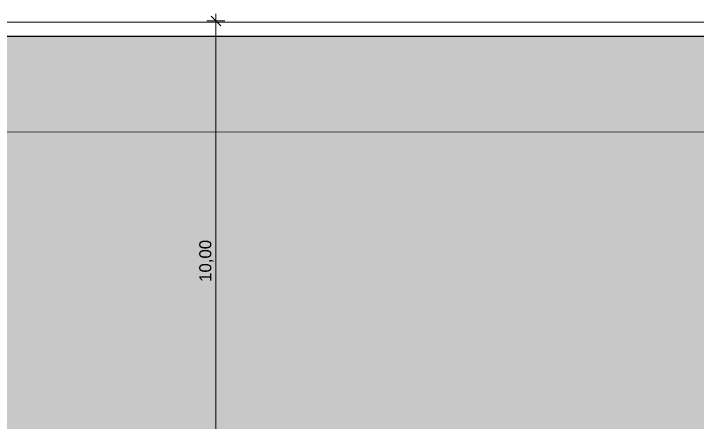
# Model space of a CAD drawing. Header units: millimetres. Extents: x 141848 to 1648660, y -821378 to -151356.
# Drawn here: x 380055 to 394282, y -171758 to -163261 of the extents above; entities that cross this region are included whole.
import ezdxf

# ---------------------------------------------------------------- set-up
doc = ezdxf.new("R2010")
doc.units = ezdxf.units.MM
doc.header["$MEASUREMENT"] = 0
for name, color, linetype in [('Cotations - 1_100', 7, 'Continuous'), ('Divers - Dessin général', 7, 'Continuous'), ('TopoAlt', 7, 'Continuous')]:
    doc.layers.add(name, color=color, linetype=linetype)
doc.styles.add('STYLE_GENERE_2', font='')
doc.styles.get('STYLE_GENERE_2').set_extended_font_data('Arial')
doc.dimstyles.new('STYLE_GENERE__2', dxfattribs={"dimtxt": 250, "dimasz": 190, "dimexe": 1.25, "dimexo": 0.625, "dimgap": 0, "dimtad": 1, "dimlfac": 0.001, "dimtxsty": 'STYLE_GENERE_2', "dimblk": 'ARROWHEAD_6', "dimblk1": 'ARROWHEAD_6', "dimblk2": 'ARROWHEAD_6', "dimcen": 2.5, "dimse1": 1, "dimse2": 1, "dimclrd": 7, "dimclre": 7, "dimclrt": 7, "dimazin": 3, "dimtfac": 1, "dimtmove": 0, "dimatfit": 3})

# ---------------------------------------------------------------- blocks, each defined once
blk = doc.blocks.new('Dalle_31_2', base_point=(360548, -295063))
at = {"linetype": 'Continuous', "lineweight": 0, "true_color": 0x6f6f6f}
h = blk.add_hatch(color=8, dxfattribs=at)
h.paths.add_polyline_path([(360548, -295063), (487920, -293827), (487920, -270903), (487463, -270903), (472886, -271041), (472886, -271062, 0.001346), (472886, -271073), (472897, -273095, -0.414214), (470908, -275106), (462184, -275106, -0.005189), (462131, -275116), (454148, -275196), (438771, -275253, -0.386553), (436573, -273475, -0.025189), (436562, -273329), (436569, -267730, -0.098562), (436800, -266944), (436817, -266952, -0.258849), (438655, -265606), (438653, -265587), (439337, -265587), (439337, -265687), (439337, -270687), (469237, -270687), (469237, -265687), (470908, -265687), (472605, -265687), (472605, -163738), (371863, -163738), (371863, -271041), (371883, -271041), (371883, -272001), (371883, -272001, -0.409427), (367883, -275935), (360548, -275935)])
h.paths.add_polyline_path([(377135, -260640), (373845, -260640), (373845, -248365), (373845, -243090), (373845, -242190), (377135, -242190)], flags=0)
h.paths.add_polyline_path([(380203, -193811), (380203, -171996), (431506, -171996), (464310, -171996), (464310, -262266), (464310, -262366), (438594, -262351), (437926, -262351), (436550, -262351), (436550, -189811), (412055, -189811), (412055, -201781), (412055, -204496), (415454, -204496), (415454, -208496), (415454, -218296), (405655, -218296), (405655, -222496), (415475, -222496), (415475, -260811), (380203, -260811), (380203, -230016)], flags=0)
h.paths.add_polyline_path([(381437, -269434, -0.090319), (381558, -268728, -0.201449), (382612, -267593, -0.104211), (383418, -267415), (384017, -267409, -0.104045), (384825, -267571, -0.238255), (385984, -268953, -0.055189), (386036, -269390), (386038, -269611), (386051, -270890), (385792, -271893, -0.267949), (384070, -272909), (383470, -272915, -0.193717), (382079, -272370, -0.070569), (381728, -271931, -0.131652), (381451, -270934)], flags=0)
h.paths.add_polyline_path([(392017, -273452), (392030, -267378, -0.380557), (394017, -265610), (394094, -265610), (394094, -270610), (409094, -270610), (409094, -265610), (414056, -265610, -0.414214), (415556, -267110), (415556, -273661, -0.345502), (413837, -275433), (394027, -275599, -0.415791), (392017, -273599)], flags=0)
h.paths.add_polyline_path([(424210, -271504, -0.134474), (423930, -270485), (423930, -268985, -0.414214), (425930, -266985), (426530, -266985, -0.414214), (428530, -268985), (428530, -270485, -0.12882), (428274, -271466, -0.270936), (426530, -272485), (425930, -272485, -0.26498)], flags=0)
at = {"color": 9, "linetype": 'Continuous', "lineweight": 5, "flags": 128}
blk.add_lwpolyline([(472605, -265687), (472605, -163738), (371863, -163738), (371863, -271041)], dxfattribs=at)
blk = doc.blocks.new('Dalle_46_2', base_point=(371875, -163719))
at = {"linetype": 'Continuous', "lineweight": 0, "true_color": 0x90b349}
blk.add_hatch(color=55, dxfattribs=at).paths.add_polyline_path([(371875, -163719), (371856, -271725), (373816, -271706), (373835, -165720), (470605, -165737), (470587, -265587), (472587, -265588), (472605, -163738)])
at = {"color": 7, "linetype": 'Continuous', "lineweight": 5, "flags": 128}
blk.add_lwpolyline([(371875, -163719), (371856, -271725), (373816, -271706), (373835, -165720), (470605, -165737), (470587, -265587), (472587, -265588), (472605, -163738)], close=True, dxfattribs=at)
blk = doc.blocks.new('Mur_227_2', base_point=(371535, -163438))
at = {"layer": 'TopoAlt', "color": 211, "linetype": 'Continuous', "lineweight": 5, "true_color": 0xfe55ff, "flags": 128}
for points in [[(472905, -163438), (371835, -163438)], [(371835, -163738), (472605, -163738)]]:
    blk.add_lwpolyline(points, dxfattribs=at)
blk = doc.blocks.new('*D1039')
at = {"layer": 'Cotations - 1_100', "color": 7, "linetype": 'Continuous', "lineweight": 5}
for p, q in [((384364, -163511), (384164, -163311)), ((384264, -163411), (384264, -163261)), ((384451, -163411), (384076, -163411)), ((384264, -173411), (384264, -163411)), ((384451, -173411), (384076, -173411)), ((384164, -173311), (384364, -173511)), ((384264, -173561), (384264, -173411))]:
    blk.add_line(p, q, dxfattribs=at)
at = {"layer": 'Cotations - 1_100', "color": 7, "lineweight": 5, "insert": (384214, -168838), "char_height": 250, "attachment_point": 7, "rotation": 90, "style": 'STYLE_GENERE_2'}
blk.add_mtext('\\A1;{\\pql;\\fArial|b0|i0|c0|p38;10,00}', dxfattribs=at)
blk = doc.blocks.new('ARROWHEAD_6')
at = {"color": 0, "linetype": 'Continuous', "lineweight": 0}
for p, q in [((0, 0), (-1, 0)), ((-0.5, -0.5), (0.5, 0.5))]:
    blk.add_line(p, q, dxfattribs=at)

msp = doc.modelspace()

# ---------------------------------------------------------------- linework, layer by layer
at = {"layer": 'Divers - Dessin général', "color": 14, "linetype": 'Continuous', "lineweight": 5, "true_color": 0x990000}
msp.add_lwpolyline([(472905.195, -163437.635), (472885.813, -271067.638), (371555.907, -272027.634), (371538.537, -197317.635), (371535.195, -163437.635)], close=True, dxfattribs=at)

# ---------------------------------------------------------------- block references
at = {"color": 9, "linetype": 'Continuous', "lineweight": 5}
msp.add_blockref('Dalle_31_2', (360547.961, -295062.571), dxfattribs=at)
at = {"color": 7, "linetype": 'Continuous', "lineweight": 5}
msp.add_blockref('Dalle_46_2', (371875.266, -163719.495), dxfattribs=at)
at = {"layer": 'TopoAlt', "color": 211, "lineweight": 5, "true_color": 0xfe55ff}
msp.add_blockref('Mur_227_2', (371535.195, -163437.635), dxfattribs=at)

# ---------------------------------------------------------------- dimensions: what is measured, and where the dimension line sits
at = {"layer": 'Cotations - 1_100', "color": 7, "linetype": 'Continuous', "lineweight": 5}
dim = msp.add_linear_dim(base=(384263.983, -163410.573), p1=(381560.201, -173410.574), p2=(384314.66, -163410.573), angle=90, dimstyle='STYLE_GENERE__2', dxfattribs=at)
dim.commit()
dim.dimension.update_dxf_attribs({"geometry": '*D1039', "text_midpoint": (384088.983, -168418.001), "dimtype": 160, "text_rotation": 90})

doc.saveas('drawing.dxf')
